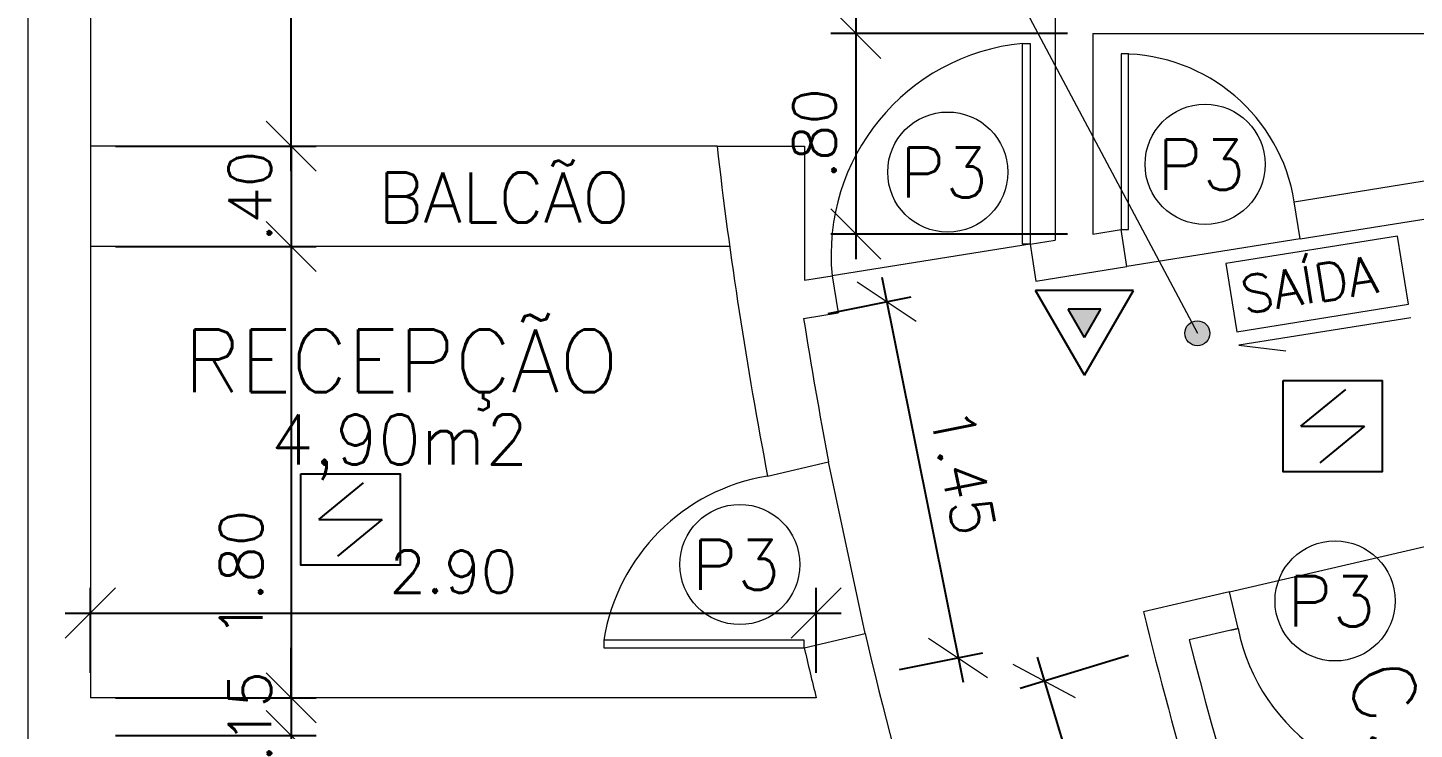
# Model space of a CAD drawing. Header units: millimetres. Extents: x 521 to 1055, y 261 to 520.
# Drawn here: x 601.27 to 606.81, y 480.19 to 482.99 of the extents above; entities that cross this region are included whole.
import ezdxf
from ezdxf.enums import TextEntityAlignment as Align

# ---------------------------------------------------------------- set-up
doc = ezdxf.new("R2010")
doc.units = ezdxf.units.MM
doc.linetypes.add('CONTINU', pattern=[0])
doc.layers.add('0.1', color=8, linetype='Continuous', lineweight=13)
doc.layers.add('ppci', color=8, linetype='Continuous')
doc.styles.add('ROMANS', font='romans')
doc.styles.get("Standard").update_dxf_attribs({"font": 'romans.shx'})
doc.dimstyles.new('Fares Eng - 50', dxfattribs={"dimscale": 2, "dimtxt": 0.085, "dimasz": 0.1, "dimexe": 0.05, "dimexo": 0.05, "dimgap": 0.04, "dimtad": 1, "dimzin": 4, "dimdsep": 46, "dimtxsty": 'ROMANS', "dimblk1": 'OBLIQUE', "dimblk2": 'OBLIQUE', "dimsah": 1, "dimcen": 0.05, "dimdle": 0.05, "dimclrd": 8, "dimclre": 8, "dimclrt": 8, "dimaunit": 1, "dimadec": 0, "dimazin": 0, "dimtfac": 1, "dimtix": 1, "dimtmove": 2, "dimatfit": 0, "dimldrblk": 'OPEN90', "dimfxl": 1, "dimtolj": 1, "dimtzin": 0, "dimarcsym": 0})

# ---------------------------------------------------------------- blocks, each defined once
blk = doc.blocks.new('P80')
for points in [[(0, 0.86), (0, 0.83), (0.15, 0.83), (0.15, 0.86)], [(0, 0), (0, 0.03), (0.15, 0.03), (0.15, 0)]]:
    blk.add_lwpolyline(points)
blk.add_lwpolyline([(-0.8, 0.06), (0, 0.06), (0, 0.03), (-0.8, 0.03)], close=True)
at = {"color": 8}
blk.add_arc((-0.0251, 0.0555), 0.7749, 88.1408, 179.6698, dxfattribs=at)
blk = doc.blocks.new('ÁREA')
for p in [(0.00005, 0.003762), (0, 0)]:
    blk.add_attdef('COMPARTIMENTO', text='', height=0.0025).set_placement(p, align=Align.CENTER)
at = {"color": 1}
for p in [(-0.00005, -0.003762), (-0.000099, -0.007523)]:
    blk.add_attdef('ÁREA', text='', height=0.002, dxfattribs=at).set_placement(p, align=Align.CENTER)
blk = doc.blocks.new('_OBLIQUE')
at = {"color": 0, "linetype": 'ByBlock'}
blk.add_line((-0.5, -0.5), (0.5, 0.5), dxfattribs=at)
blk = doc.blocks.new('*D2894')
at = {"layer": '0.1', "color": 8, "lineweight": -2, "transparency": 16777216}
for p, q in [((602.3248, 482.4169), (602.3248, 489.8169)), ((601.6233, 489.7169), (602.4248, 489.7169)), ((601.6233, 482.5169), (602.4248, 482.5169))]:
    blk.add_line(p, q, dxfattribs=at)
at = {"layer": 'DEFPOINTS', "color": 0, "lineweight": -2, "transparency": 16777216}
for p in [(601.5233, 489.7169), (602.3248, 489.7169), (601.5233, 482.5169)]:
    blk.add_point(p, dxfattribs=at)
at = {"layer": '0.1', "color": 8, "lineweight": -2, "transparency": 16777216, "xscale": 0.2, "yscale": 0.2, "zscale": 0.2}
for p, rotation in [((602.3248, 489.7169), 90), ((602.3248, 482.5169), 270)]:
    blk.add_blockref('_OBLIQUE', p, dxfattribs=dict(at, rotation=rotation))
at = {"layer": '0.1', "color": 8, "transparency": 16777216, "insert": (602.1598, 486.1169), "char_height": 0.17, "attachment_point": 5, "rotation": 90, "style": 'ROMANS'}
blk.add_mtext('\\A1;7.20', dxfattribs=at)
blk = doc.blocks.new('_Open90')
at = {"color": 0, "linetype": 'ByBlock', "lineweight": -2}
for p, q in [((-0.5, 0.5), (0, 0)), ((0, 0), (-1, 0)), ((0, 0), (-0.5, -0.5))]:
    blk.add_line(p, q, dxfattribs=at)
blk = doc.blocks.new('*D2895')
at = {"layer": '0.1', "color": 8, "linetype": 'CONTINU', "lineweight": -2, "transparency": 16777216}
for p, q in [((602.3248, 482.5169), (602.3248, 482.7169)), ((601.6233, 482.5169), (602.4248, 482.5169)), ((602.3248, 482.5169), (602.3248, 482.1169)), ((601.6233, 482.1169), (602.4248, 482.1169)), ((602.3248, 482.1169), (602.3248, 481.9169))]:
    blk.add_line(p, q, dxfattribs=at)
at = {"layer": 'DEFPOINTS', "color": 0, "linetype": 'CONTINU', "lineweight": -2, "transparency": 16777216}
for p in [(601.5233, 482.5169), (601.5233, 482.1169), (602.3248, 482.1169)]:
    blk.add_point(p, dxfattribs=at)
at = {"layer": '0.1', "color": 8, "linetype": 'CONTINU', "lineweight": -2, "transparency": 16777216, "xscale": 0.2, "yscale": 0.2, "zscale": 0.2}
for p, rotation in [((602.3248, 482.5169), 270), ((602.3248, 482.1169), 90)]:
    blk.add_blockref('_OBLIQUE', p, dxfattribs=dict(at, rotation=rotation))
at = {"layer": '0.1', "color": 8, "linetype": 'CONTINU', "transparency": 16777216, "insert": (602.1598, 482.3169), "char_height": 0.17, "attachment_point": 5, "rotation": 90, "style": 'ROMANS'}
blk.add_mtext('\\A1;.40', dxfattribs=at)
blk = doc.blocks.new('*D2896')
at = {"layer": '0.1', "color": 8, "linetype": 'CONTINU', "lineweight": -2, "transparency": 16777216}
for p, q in [((602.3248, 482.2169), (602.3248, 480.2169)), ((601.6233, 482.1169), (602.4248, 482.1169)), ((601.6233, 480.3169), (602.4248, 480.3169))]:
    blk.add_line(p, q, dxfattribs=at)
at = {"layer": 'DEFPOINTS', "color": 0, "linetype": 'CONTINU', "lineweight": -2, "transparency": 16777216}
for p in [(601.5233, 482.1169), (601.5233, 480.3169), (602.3248, 480.3169)]:
    blk.add_point(p, dxfattribs=at)
at = {"layer": '0.1', "color": 8, "linetype": 'CONTINU', "lineweight": -2, "transparency": 16777216, "xscale": 0.2, "yscale": 0.2, "zscale": 0.2}
for p, rotation in [((602.3248, 482.1169), 90), ((602.3248, 480.3169), 270)]:
    blk.add_blockref('_OBLIQUE', p, dxfattribs=dict(at, rotation=rotation))
at = {"layer": '0.1', "color": 8, "linetype": 'CONTINU', "transparency": 16777216, "insert": (602.1248, 480.8124), "char_height": 0.17, "attachment_point": 5, "rotation": 90, "style": 'ROMANS'}
blk.add_mtext('\\A1;1.80', dxfattribs=at)
blk = doc.blocks.new('*D2968')
at = {"layer": '0.1', "color": 8, "linetype": 'CONTINU', "lineweight": -2, "transparency": 16777216}
for p, q in [((602.3248, 480.3169), (602.3248, 480.5169)), ((601.6233, 480.3169), (602.4248, 480.3169)), ((602.3248, 480.3169), (602.3248, 480.1669)), ((601.6233, 480.1669), (602.4248, 480.1669)), ((602.3248, 480.1669), (602.3248, 479.9669))]:
    blk.add_line(p, q, dxfattribs=at)
at = {"layer": 'DEFPOINTS', "color": 0, "linetype": 'CONTINU', "lineweight": -2, "transparency": 16777216}
for p in [(601.5233, 480.3169), (601.5233, 480.1669), (602.3248, 480.1669)]:
    blk.add_point(p, dxfattribs=at)
at = {"layer": '0.1', "color": 8, "linetype": 'CONTINU', "lineweight": -2, "transparency": 16777216, "xscale": 0.2, "yscale": 0.2, "zscale": 0.2}
for p, rotation in [((602.3248, 480.3169), 270), ((602.3248, 480.1669), 90)]:
    blk.add_blockref('_OBLIQUE', p, dxfattribs=dict(at, rotation=rotation))
at = {"layer": '0.1', "color": 8, "linetype": 'CONTINU', "transparency": 16777216, "insert": (602.1598, 480.2419), "char_height": 0.17, "attachment_point": 5, "rotation": 90, "style": 'ROMANS'}
blk.add_mtext('\\A1;.15', dxfattribs=at)
blk = doc.blocks.new('*D2969')
at = {"layer": '0.1', "color": 8, "linetype": 'CONTINU', "lineweight": -2, "transparency": 16777216}
for p, q in [((602.3248, 480.2669), (602.3248, 478.8669)), ((601.6233, 480.1669), (602.4248, 480.1669)), ((601.6233, 478.9669), (602.4248, 478.9669))]:
    blk.add_line(p, q, dxfattribs=at)
at = {"layer": 'DEFPOINTS', "color": 0, "linetype": 'CONTINU', "lineweight": -2, "transparency": 16777216}
for p in [(601.5233, 480.1669), (601.5233, 478.9669), (602.3248, 478.9669)]:
    blk.add_point(p, dxfattribs=at)
at = {"layer": '0.1', "color": 8, "linetype": 'CONTINU', "lineweight": -2, "transparency": 16777216, "xscale": 0.2, "yscale": 0.2, "zscale": 0.2}
for p, rotation in [((602.3248, 480.1669), 90), ((602.3248, 478.9669), 270)]:
    blk.add_blockref('_OBLIQUE', p, dxfattribs=dict(at, rotation=rotation))
at = {"layer": '0.1', "color": 8, "linetype": 'CONTINU', "lineweight": -2, "transparency": 16777216, "insert": (602.1598, 479.5669), "char_height": 0.17, "attachment_point": 5, "rotation": 90, "style": 'ROMANS'}
blk.add_mtext('\\A1;1.20', dxfattribs=at)
blk = doc.blocks.new('*D2970')
at = {"layer": '0.1', "color": 8, "linetype": 'CONTINU', "lineweight": -2, "transparency": 16777216}
for p, q in [((601.5233, 480.4169), (601.5233, 480.7554)), ((604.4201, 480.4169), (604.4201, 480.7554)), ((601.4233, 480.6554), (604.5201, 480.6554))]:
    blk.add_line(p, q, dxfattribs=at)
at = {"layer": 'DEFPOINTS', "color": 0, "linetype": 'CONTINU', "lineweight": -2, "transparency": 16777216}
for p in [(604.4201, 480.6554), (601.5233, 480.3169), (604.4201, 480.3169)]:
    blk.add_point(p, dxfattribs=at)
at = {"layer": '0.1', "color": 8, "linetype": 'CONTINU', "lineweight": -2, "transparency": 16777216, "xscale": 0.2, "yscale": 0.2, "zscale": 0.2, "rotation": 180}
blk.add_blockref('_OBLIQUE', (601.5233, 480.6554), dxfattribs=at)
at = {"layer": '0.1', "color": 8, "linetype": 'CONTINU', "lineweight": -2, "transparency": 16777216, "xscale": 0.2, "yscale": 0.2, "zscale": 0.2}
blk.add_blockref('_OBLIQUE', (604.4201, 480.6554), dxfattribs=at)
at = {"layer": '0.1', "color": 8, "linetype": 'CONTINU', "transparency": 16777216, "insert": (602.9717, 480.8204), "char_height": 0.17, "attachment_point": 5, "style": 'ROMANS'}
blk.add_mtext('\\A1;2.90', dxfattribs=at)
blk = doc.blocks.new('*D2972')
at = {"layer": '0.1', "color": 8, "linetype": 'CONTINU', "lineweight": -2, "transparency": 16777216}
for p, q in [((604.5781, 483.0669), (604.5781, 482.0669)), ((605.4233, 482.9669), (604.4781, 482.9669)), ((605.4233, 482.1669), (604.4781, 482.1669))]:
    blk.add_line(p, q, dxfattribs=at)
at = {"layer": 'DEFPOINTS', "color": 0, "linetype": 'CONTINU', "lineweight": -2, "transparency": 16777216}
for p in [(605.5233, 482.9669), (604.5781, 482.1669), (605.5233, 482.1669)]:
    blk.add_point(p, dxfattribs=at)
at = {"layer": '0.1', "color": 8, "linetype": 'CONTINU', "lineweight": -2, "transparency": 16777216, "xscale": 0.2, "yscale": 0.2, "zscale": 0.2}
for p, rotation in [((604.5781, 482.9669), 90), ((604.5781, 482.1669), 270)]:
    blk.add_blockref('_OBLIQUE', p, dxfattribs=dict(at, rotation=rotation))
at = {"layer": '0.1', "color": 8, "linetype": 'CONTINU', "transparency": 16777216, "insert": (604.4131, 482.5669), "char_height": 0.17, "attachment_point": 5, "rotation": 90, "style": 'ROMANS'}
blk.add_mtext('\\A1;.80', dxfattribs=at)
blk = doc.blocks.new('*D2974')
at = {"layer": '0.1', "color": 8, "linetype": 'CONTINU', "lineweight": -2, "transparency": 16777216}
for p, q in [((604.6818, 481.995), (605.0059, 480.3791)), ((604.4678, 481.8501), (604.7995, 481.9167)), ((604.7526, 480.4302), (605.0843, 480.4968))]:
    blk.add_line(p, q, dxfattribs=at)
at = {"layer": 'DEFPOINTS', "color": 0, "linetype": 'CONTINU', "lineweight": -2, "transparency": 16777216}
for p in [(604.3697, 481.8304), (604.9863, 480.4771), (604.6545, 480.4106)]:
    blk.add_point(p, dxfattribs=at)
at = {"layer": '0.1', "color": 8, "linetype": 'CONTINU', "lineweight": -2, "transparency": 16777216, "xscale": 0.2, "yscale": 0.2, "zscale": 0.2}
for p, rotation in [((604.7015, 481.897), 101.340964181905), ((604.9863, 480.4771), 281.340964181905)]:
    blk.add_blockref('_OBLIQUE', p, dxfattribs=dict(at, rotation=rotation))
at = {"layer": '0.1', "color": 8, "linetype": 'CONTINU', "transparency": 16777216, "insert": (605.0057, 481.2195), "char_height": 0.17, "attachment_point": 5, "rotation": 281.341, "style": 'ROMANS'}
blk.add_mtext('\\A1;1.45', dxfattribs=at)
blk = doc.blocks.new('*D2977')
at = {"layer": '0.1', "color": 8, "linetype": 'CONTINU', "lineweight": -2, "transparency": 16777216}
for p, q in [((605.6667, 480.4854), (605.2345, 480.3545)), ((605.3012, 480.4792), (605.7761, 478.9112)), ((606.0836, 479.1088), (605.6514, 478.9779))]:
    blk.add_line(p, q, dxfattribs=at)
at = {"layer": 'DEFPOINTS', "color": 0, "linetype": 'CONTINU', "lineweight": -2, "transparency": 16777216}
for p in [(605.7624, 480.5144), (606.1793, 479.1377), (605.7471, 479.0069)]:
    blk.add_point(p, dxfattribs=at)
at = {"layer": '0.1', "color": 8, "linetype": 'CONTINU', "lineweight": -2, "transparency": 16777216, "xscale": 0.2, "yscale": 0.2, "zscale": 0.2}
for p, rotation in [((605.3302, 480.3835), 106.8489725293586), ((605.7471, 479.0069), 286.8489725293586)]:
    blk.add_blockref('_OBLIQUE', p, dxfattribs=dict(at, rotation=rotation))
at = {"layer": '0.1', "color": 8, "linetype": 'CONTINU', "transparency": 16777216, "insert": (605.6966, 479.743), "char_height": 0.17, "attachment_point": 5, "rotation": 286.849, "style": 'ROMANS'}
blk.add_mtext('\\A1;1.44', dxfattribs=at)

msp = doc.modelspace()

# ---------------------------------------------------------------- hatches: boundary and pattern name
at = {"layer": '0.1', "linetype": 'CONTINU'}
msp.add_hatch(color=8, dxfattribs=at).paths.add_polyline_path([(605.99087, 481.77108, 1), (605.89119, 481.77108, 1)])
at = {"layer": 'ppci'}
msp.add_hatch(color=10, dxfattribs=at).paths.add_polyline_path([(605.49068, 481.75452), (605.55578, 481.86727), (605.42559, 481.86727)])

# ---------------------------------------------------------------- linework, layer by layer
at = {"layer": '0.1', "color": 8, "linetype": 'CONTINU'}
for p, q in [((604.76402, 483.98625), (605.94103, 481.77108)), ((606.79241, 481.8327), (606.10711, 481.72305)), ((606.10711, 481.72305), (606.2948, 481.70136))]:
    msp.add_line(p, q, dxfattribs=at)
at = {"layer": '0.1', "color": 7}
for p, q in [((605.37327, 483.69192), (605.37327, 482.14292)), ((601.27327, 483.41692), (601.27327, 480.11692)), ((601.52327, 483.41692), (601.52327, 480.31692)), ((605.52327, 482.96692), (608.02327, 482.96692)), ((605.52327, 482.96692), (605.52327, 482.16692)), ((604.02403, 482.51692), (604.37327, 482.51692)), ((604.37327, 482.51692), (604.37327, 481.98292)), ((606.32774, 482.29564), (608.02327, 482.56692)), ((606.35144, 482.14752), (608.02327, 482.41501)), ((606.35144, 482.14752), (606.32774, 482.29564)), ((605.52327, 482.16692), (605.63653, 482.18504)), ((605.66023, 482.03693), (605.63653, 482.18504)), ((605.27327, 482.12692), (605.37327, 482.14292)), ((605.27327, 482.12692), (605.29697, 481.97881)), ((605.29697, 481.97881), (605.66023, 482.03693)), ((604.37327, 481.98292), (604.48332, 482.00053)), ((604.48332, 482.00053), (604.50702, 481.85241)), ((604.36974, 481.83045), (604.50702, 481.85241)), ((604.22597, 481.20166), (604.46958, 481.25871)), ((606.06955, 480.73987), (605.72596, 480.65991)), ((606.10355, 480.59377), (606.06955, 480.73987)), ((606.10355, 480.59377), (605.90849, 480.54838)), ((604.37201, 480.51692), (604.61542, 480.57393)), ((604.42008, 480.31692), (601.52327, 480.31692))]:
    msp.add_line(p, q, dxfattribs=at)
at = {"layer": '0.1', "color": 8}
for p, q in [((604.02403, 482.51692), (601.52327, 482.51692)), ((606.35144, 482.14752), (605.66023, 482.03693)), ((604.07468, 482.11692), (601.52327, 482.11692)), ((605.27327, 482.12692), (604.48332, 482.00053)), ((604.61542, 480.57393), (604.46958, 481.25871)), ((606.06955, 480.73987), (606.84873, 480.92119))]:
    msp.add_line(p, q, dxfattribs=at)
for points in [[(605.27327, 482.12692), (605.24327, 482.12692), (605.24327, 482.92692), (605.27327, 482.92692)], [(605.63653, 482.18504), (605.66653, 482.18504), (605.66653, 482.88504), (605.63653, 482.88504)], [(604.37201, 480.51692), (604.37201, 480.54692), (603.57201, 480.54692), (603.57201, 480.51692)]]:
    msp.add_lwpolyline(points, close=True, dxfattribs=at)
at = {"layer": '0.1', "color": 8, "linetype": 'CONTINU'}
msp.add_lwpolyline([(606.09843, 481.77729), (606.78373, 481.88694), (606.74031, 482.1583), (606.05501, 482.04865)], close=True, dxfattribs=at)
at = {"layer": '0.1', "color": 8}
for centre in [(605.97192, 482.44483), (604.945, 482.41374), (604.11516, 480.84886), (606.49057, 480.70377)]:
    msp.add_circle(centre, 0.23964, dxfattribs=at)
at = {"layer": '0.1', "color": 8, "linetype": 'CONTINU'}
msp.add_circle((605.94103, 481.77108), 0.04984, dxfattribs=at)
at = {"layer": '0.1', "color": 8}
for centre, radius, start, end in [((605.3266, 482.08366), 0.84737, 95.64351, 185.63001), ((604.35269, 480.42113), 0.79075, 99.22141, 170.84659)]:
    msp.add_arc(centre, radius, start, end, dxfattribs=at)
at = {"layer": '0.1', "color": 8, "linetype": 'CONTINU'}
msp.add_arc((605.63653, 482.18504), 0.7, 9.09028, 90, dxfattribs=at)
at = {"layer": '0.1', "color": 7}
for radius, start, end in [(17.57708, 186.559572, 190.898187), (17.32708, 188.945964, 190.865238), (16.22708, 193.779075, 199.389165), (17.32708, 193.180571, 199.389165), (16.07708, 194.320059, 204.068359), (17.57708, 193.180571, 193.851081)]:
    msp.add_arc((621.48605, 484.52486), radius, start, end, dxfattribs=at)
at = {"layer": 'ppci', "color": 10, "linetype": 'Continuous'}
for p, q in [((605.68568, 481.94227), (605.29568, 481.94227)), ((605.49068, 481.60452), (605.29568, 481.94227)), ((605.49068, 481.60452), (605.68568, 481.94227)), ((605.55578, 481.86727), (605.42559, 481.86727)), ((605.49068, 481.75452), (605.42559, 481.86727)), ((605.49068, 481.75452), (605.55578, 481.86727)), ((606.35466, 481.401), (606.53329, 481.54731)), ((606.35466, 481.401), (606.60797, 481.401)), ((606.60797, 481.401), (606.42934, 481.25469)), ((602.43444, 481.02891), (602.61307, 481.17522)), ((602.43444, 481.02891), (602.68775, 481.02891)), ((602.68775, 481.02891), (602.50912, 480.8826))]:
    msp.add_line(p, q, dxfattribs=at)
for points in [[(606.28342, 481.58321), (606.67922, 481.58321), (606.67922, 481.21879), (606.28342, 481.21879)], [(602.3632, 481.21112), (602.75899, 481.21112), (602.75899, 480.8467), (602.3632, 480.8467)]]:
    msp.add_lwpolyline(points, close=True, dxfattribs=at)

# ---------------------------------------------------------------- block references
at = {"layer": '0.1', "color": 8}
ref = msp.add_blockref('ÁREA', (602.76369, 481.53566), dxfattribs=dict(at, xscale=133.3333333333333, yscale=133.3333333333333, zscale=133.3333333333333))
ref.add_attrib('COMPARTIMENTO', 'RECEPÇÃO', dxfattribs={"layer": '0', "color": 3, "height": 0.25}).set_placement((602.76369, 481.53566), align=Align.CENTER)
ref.add_attrib('ÁREA', '4,90m2', dxfattribs={"layer": '0', "color": 1, "height": 0.2}).set_placement((602.75706, 481.2477), align=Align.CENTER)
at = {"layer": '0.1', "color": 8, "rotation": 103.1000264888937}
msp.add_blockref('P80', (606.91195, 480.7819), dxfattribs=at)
at = {"layer": '0.1', "color": 8}
ref = msp.add_blockref('ÁREA', (606.84294, 479.62256), dxfattribs=dict(at, xscale=133.3333333333333, yscale=133.3333333333333, zscale=133.3333333333333, rotation=292.020952474905))
ref.add_attrib('COMPARTIMENTO', 'C.BOMBAS', dxfattribs={"layer": '0', "color": 3, "height": 0.25, "rotation": 292.02095}).set_placement((606.84294, 479.62256), align=Align.CENTER)
ref.add_attrib('ÁREA', '2,77m2', dxfattribs={"layer": '0', "color": 1, "height": 0.2, "rotation": 292.02095}).set_placement((606.5735, 479.52075), align=Align.CENTER)

# ---------------------------------------------------------------- texts
for s, p in [('P3', (605.78132, 482.34331)), ('BALCÃO', (602.67241, 482.21217)), ('P3', (604.75439, 482.31222)), ('P3', (603.92455, 480.74734)), ('P3', (606.29997, 480.60225))]:
    msp.add_text(s, height=0.2, dxfattribs=at).set_placement(p)
at = {"layer": '0.1', "color": 8, "text_generation_flag": 6}
msp.add_text('SAÍDA', height=0.15, rotation=189.09028, dxfattribs=at).set_placement((606.12877, 481.84783))

# ---------------------------------------------------------------- dimensions: what is measured, and where the dimension line sits
at = {"layer": '0.1', "color": 7}
dim = msp.add_linear_dim(base=(602.32484, 489.71692), p1=(601.52327, 482.51692), p2=(601.52327, 489.71692), angle=90, dimstyle='Fares Eng - 50', dxfattribs=at)
dim.commit()
dim.dimension.update_dxf_attribs({"geometry": '*D2894', "text_midpoint": (602.15984, 486.11692)})
at = {"layer": '0.1', "color": 8, "linetype": 'CONTINU'}
for base, p1, p2, picture, middle in [((604.57814, 482.16692), (605.52327, 482.96692), (605.52327, 482.16692), '*D2972', (604.41314, 482.56692)), ((602.32484, 482.11692), (601.52327, 482.51692), (601.52327, 482.11692), '*D2895', (602.15984, 482.31692)), ((602.32484, 480.16692), (601.52327, 480.31692), (601.52327, 480.16692), '*D2968', (602.15984, 480.24192))]:
    dim = msp.add_linear_dim(base=base, p1=p1, p2=p2, angle=90, dimstyle='Fares Eng - 50', dxfattribs=at)
    dim.commit()
    dim.dimension.update_dxf_attribs({"geometry": picture, "text_midpoint": middle})
dim = msp.add_linear_dim(base=(602.32484, 480.31692), p1=(601.52327, 482.11692), p2=(601.52327, 480.31692), angle=90, dimstyle='Fares Eng - 50', dxfattribs=at)
dim.commit()
dim.dimension.update_dxf_attribs({"geometry": '*D2896', "text_midpoint": (602.12484, 480.81242), "dimtype": 160})
for p1, p2, distance, picture, middle in [((604.36974, 481.83045), (604.65451, 480.41058), 0.33835, '*D2974', (605.00565, 481.2195)), ((605.76236, 480.51438), (606.17927, 479.13775), -0.45153, '*D2977', (605.69659, 479.74301))]:
    dim = msp.add_aligned_dim(p1=p1, p2=p2, distance=distance, dimstyle='Fares Eng - 50', dxfattribs=at)
    dim.commit()
    dim.dimension.update_dxf_attribs({"geometry": picture, "text_midpoint": middle})
dim = msp.add_linear_dim(base=(604.42008, 480.65545), p1=(601.52327, 480.31692), p2=(604.42008, 480.31692), dimstyle='Fares Eng - 50', dxfattribs=at)
dim.commit()
dim.dimension.update_dxf_attribs({"geometry": '*D2970', "text_midpoint": (602.97168, 480.82045)})
at = {"layer": '0.1', "color": 8, "linetype": 'CONTINU', "lineweight": -2}
dim = msp.add_linear_dim(base=(602.32484, 478.96692), p1=(601.52327, 480.16692), p2=(601.52327, 478.96692), angle=90, dimstyle='Fares Eng - 50', dxfattribs=at)
dim.commit()
dim.dimension.update_dxf_attribs({"geometry": '*D2969', "text_midpoint": (602.15984, 479.56692)})

doc.saveas('drawing.dxf')
